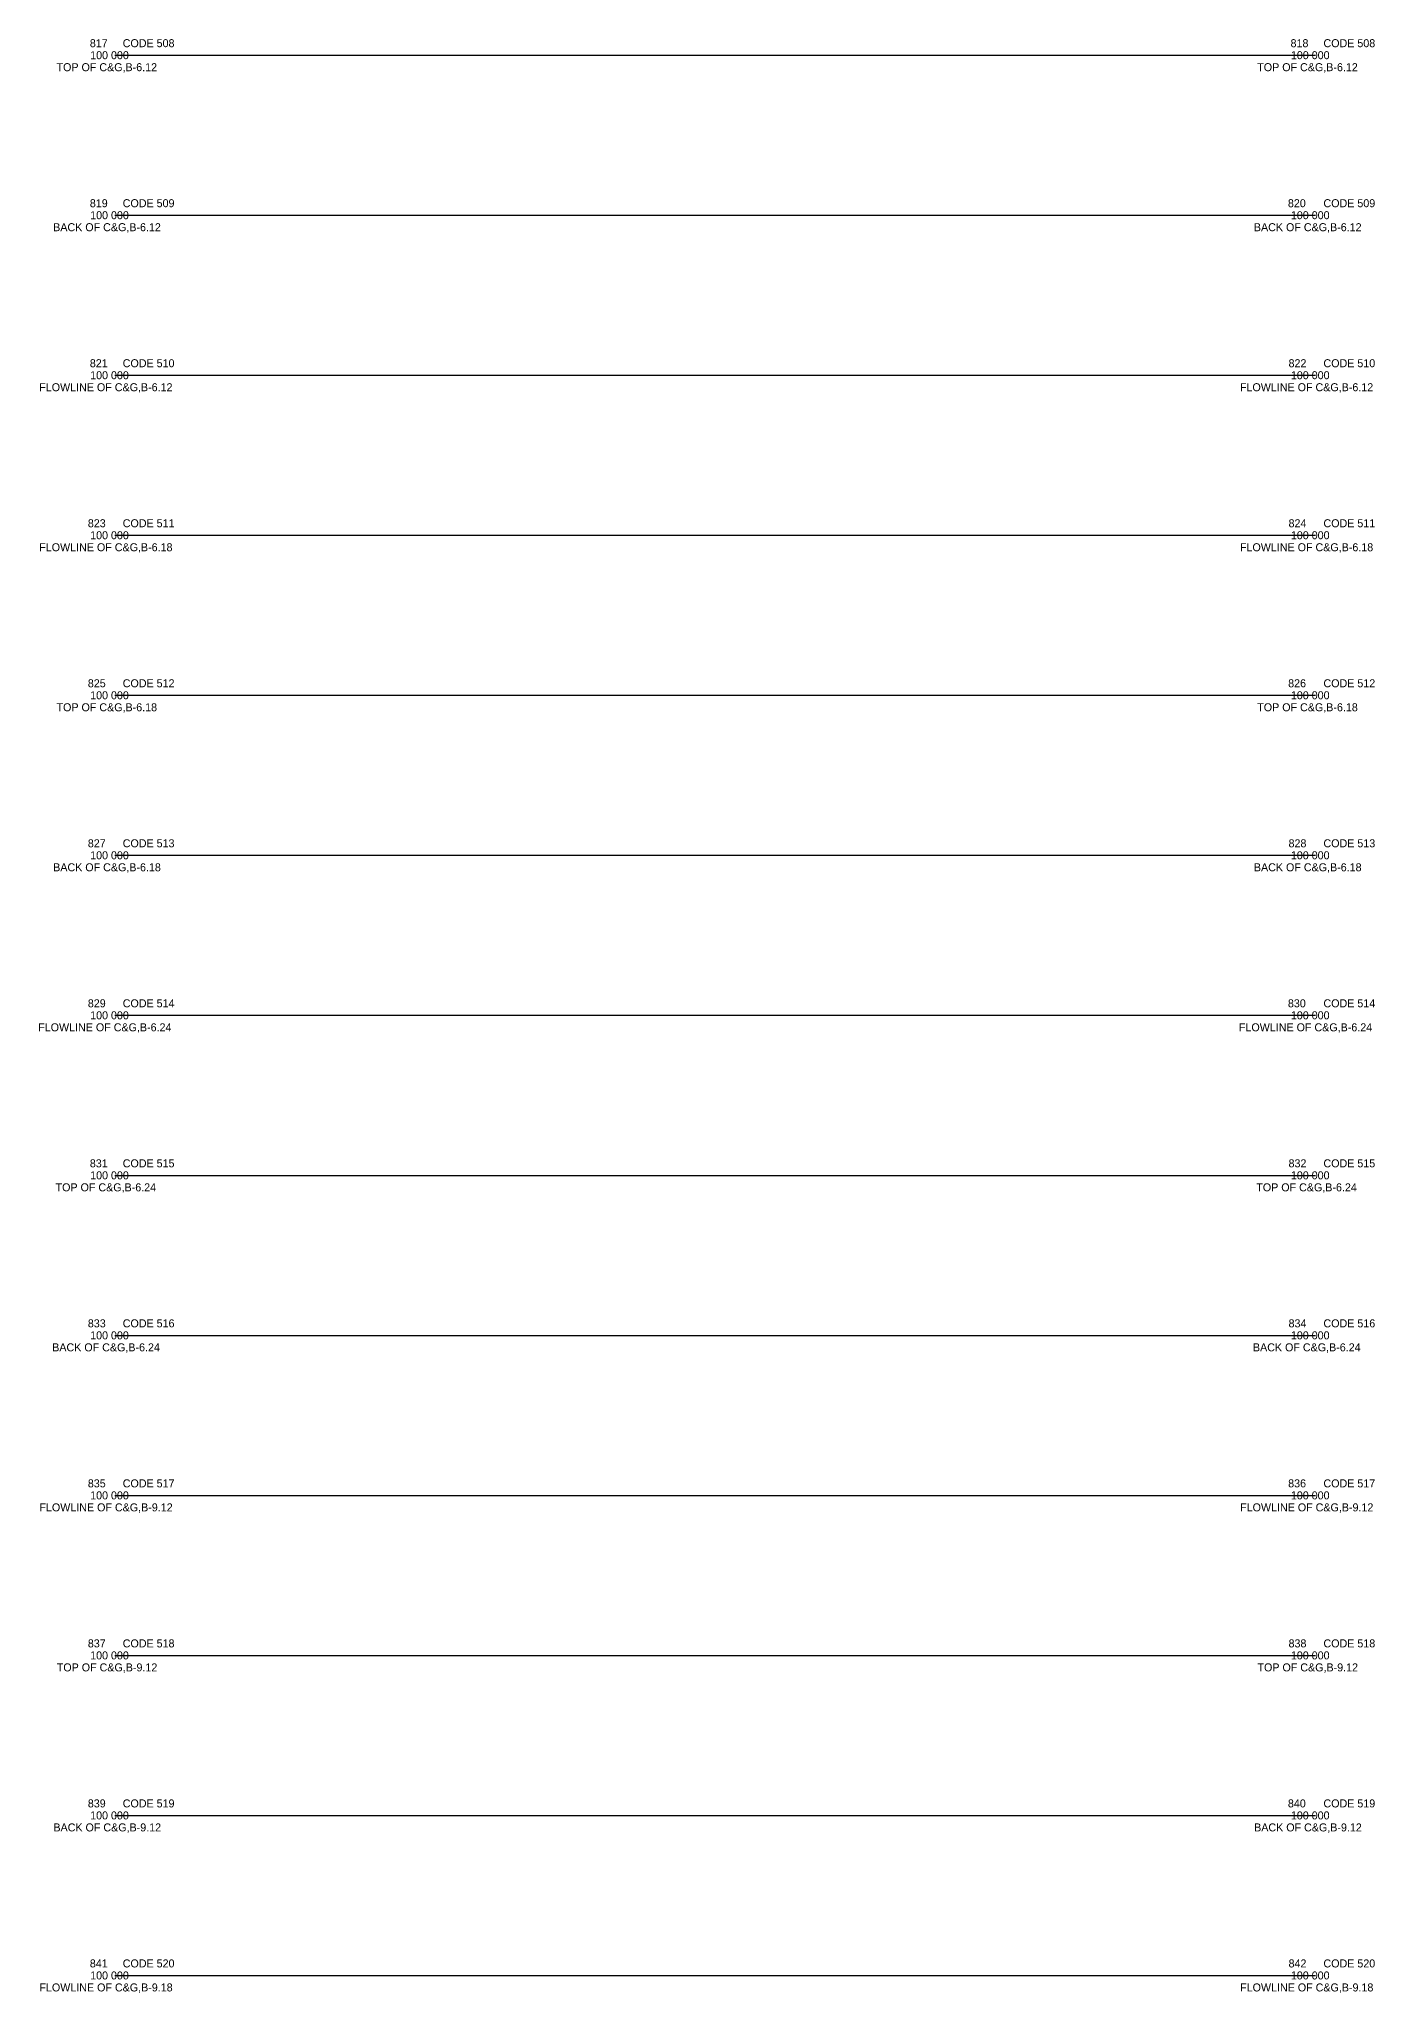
# Model space of a CAD drawing. Extents: x -12 to 6123, y -3 to 1005.
# Drawn here: x 2790.6 to 2957.4, y 757.8 to 1002 of the extents above; entities that cross this region are included whole.
import ezdxf

# ---------------------------------------------------------------- set-up
doc = ezdxf.new("R2010")
doc.units = 0
for name, color, linetype in [('Topo_Curb and Gutter', 7, 'Continuous'), ('Topo_Field Comments', 7, 'Continuous'), ('Topo_Point Descriptions', 7, 'Continuous'), ('Topo_Point Elevations', 7, 'Continuous'), ('Topo_Point Numbers', 7, 'Continuous')]:
    doc.layers.add(name, color=color, linetype=linetype)

msp = doc.modelspace()

# ---------------------------------------------------------------- linework, layer by layer
at = {"layer": 'Topo_Curb and Gutter'}
for p, q in [((2800, 1000), (2800, 1000)), ((2800, 1000), (2950, 1000)), ((2950, 1000), (2950, 1000)), ((2800, 980), (2800, 980)), ((2800, 980), (2950, 980)), ((2950, 980), (2950, 980)), ((2800, 960), (2800, 960)), ((2800, 960), (2950, 960)), ((2950, 960), (2950, 960)), ((2800, 940), (2800, 940)), ((2800, 940), (2950, 940)), ((2950, 940), (2950, 940)), ((2800, 920), (2800, 920)), ((2800, 920), (2950, 920)), ((2950, 920), (2950, 920)), ((2800, 900), (2800, 900)), ((2800, 900), (2950, 900)), ((2950, 900), (2950, 900)), ((2800, 880), (2800, 880)), ((2800, 880), (2950, 880)), ((2950, 880), (2950, 880)), ((2800, 860), (2800, 860)), ((2800, 860), (2950, 860)), ((2950, 860), (2950, 860)), ((2800, 840), (2800, 840)), ((2800, 840), (2950, 840)), ((2950, 840), (2950, 840)), ((2800, 820), (2800, 820)), ((2800, 820), (2950, 820)), ((2950, 820), (2950, 820)), ((2800, 800), (2800, 800)), ((2800, 800), (2950, 800)), ((2950, 800), (2950, 800)), ((2800, 780), (2800, 780)), ((2800, 780), (2950, 780)), ((2950, 780), (2950, 780)), ((2800, 760), (2800, 760)), ((2800, 760), (2950, 760)), ((2950, 760), (2950, 760))]:
    msp.add_line(p, q, dxfattribs=at)

# ---------------------------------------------------------------- texts
at = {"layer": 'Topo_Field Comments'}
for s, p in [('CODE 508', (2801, 1001)), ('CODE 508', (2951, 1001)), ('CODE 509', (2801, 981)), ('CODE 509', (2951, 981)), ('CODE 510', (2801, 961)), ('CODE 510', (2951, 961)), ('CODE 511', (2801, 941)), ('CODE 511', (2951, 941)), ('CODE 512', (2801, 921)), ('CODE 512', (2951, 921)), ('CODE 513', (2801, 901)), ('CODE 513', (2951, 901)), ('CODE 514', (2801, 881)), ('CODE 514', (2951, 881)), ('CODE 515', (2801, 861)), ('CODE 515', (2951, 861)), ('CODE 516', (2801, 841)), ('CODE 516', (2951, 841)), ('CODE 517', (2801, 821)), ('CODE 517', (2951, 821)), ('CODE 518', (2801, 801)), ('CODE 518', (2951, 801)), ('CODE 519', (2801, 781)), ('CODE 519', (2951, 781)), ('CODE 520', (2801, 761)), ('CODE 520', (2951, 761))]:
    msp.add_text(s, height=1, dxfattribs=at).set_placement(p)
at = {"layer": 'Topo_Point Descriptions'}
for s, p in [('TOP OF C&G,B-6.12', (2792.73, 998)), ('TOP OF C&G,B-6.12', (2942.73, 998)), ('BACK OF C&G,B-6.12', (2792.31, 978)), ('BACK OF C&G,B-6.12', (2942.31, 978)), ('FLOWLINE OF C&G,B-6.12', (2790.57, 958)), ('FLOWLINE OF C&G,B-6.12', (2940.57, 958)), ('FLOWLINE OF C&G,B-6.18', (2790.57, 938)), ('FLOWLINE OF C&G,B-6.18', (2940.57, 938)), ('TOP OF C&G,B-6.18', (2792.73, 918)), ('TOP OF C&G,B-6.18', (2942.73, 918)), ('BACK OF C&G,B-6.18', (2792.31, 898)), ('BACK OF C&G,B-6.18', (2942.31, 898)), ('FLOWLINE OF C&G,B-6.24', (2790.44, 878)), ('FLOWLINE OF C&G,B-6.24', (2940.44, 878)), ('TOP OF C&G,B-6.24', (2792.61, 858)), ('TOP OF C&G,B-6.24', (2942.61, 858)), ('BACK OF C&G,B-6.24', (2792.19, 838)), ('BACK OF C&G,B-6.24', (2942.19, 838)), ('FLOWLINE OF C&G,B-9.12', (2790.59, 818)), ('FLOWLINE OF C&G,B-9.12', (2940.59, 818)), ('TOP OF C&G,B-9.12', (2792.76, 798)), ('TOP OF C&G,B-9.12', (2942.76, 798)), ('BACK OF C&G,B-9.12', (2792.34, 778)), ('BACK OF C&G,B-9.12', (2942.34, 778)), ('FLOWLINE OF C&G,B-9.18', (2790.59, 758)), ('FLOWLINE OF C&G,B-9.18', (2940.59, 758))]:
    msp.add_text(s, height=1, dxfattribs=at).set_placement(p)
at = {"layer": 'Topo_Point Elevations'}
for p in [(2796.93, 999.5), (2946.93, 999.5), (2796.93, 979.5), (2946.93, 979.5), (2796.93, 959.5), (2946.93, 959.5), (2796.93, 939.5), (2946.93, 939.5), (2796.93, 919.5), (2946.93, 919.5), (2796.93, 899.5), (2946.93, 899.5), (2796.93, 879.5), (2946.93, 879.5), (2796.93, 859.5), (2946.93, 859.5), (2796.93, 839.5), (2946.93, 839.5), (2796.93, 819.5), (2946.93, 819.5), (2796.93, 799.5), (2946.93, 799.5), (2796.93, 779.5), (2946.93, 779.5), (2796.93, 759.5), (2946.93, 759.5)]:
    msp.add_text('100 000', height=1, dxfattribs=at).set_placement(p)
at = {"layer": 'Topo_Point Numbers'}
for s, p in [('817', (2796.89, 1001)), ('818', (2946.89, 1001)), ('819', (2796.89, 981)), ('820', (2946.56, 981)), ('821', (2796.89, 961)), ('822', (2946.64, 961)), ('823', (2796.64, 941)), ('824', (2946.64, 941)), ('825', (2796.64, 921)), ('826', (2946.59, 921)), ('827', (2796.64, 901)), ('828', (2946.64, 901)), ('829', (2796.64, 881)), ('830', (2946.56, 881)), ('831', (2796.89, 861)), ('832', (2946.64, 861)), ('833', (2796.64, 841)), ('834', (2946.64, 841)), ('835', (2796.64, 821)), ('836', (2946.59, 821)), ('837', (2796.64, 801)), ('838', (2946.64, 801)), ('839', (2796.64, 781)), ('840', (2946.56, 781)), ('841', (2796.89, 761)), ('842', (2946.64, 761))]:
    msp.add_text(s, height=1, dxfattribs=at).set_placement(p)

doc.saveas('drawing.dxf')
